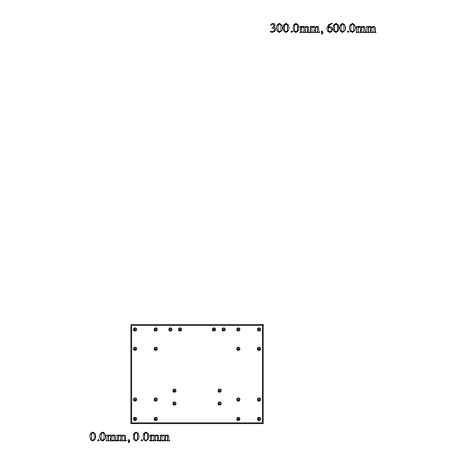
<?xml version="1.0" encoding="UTF-8"?>
<svg xmlns="http://www.w3.org/2000/svg" width="466" height="466" viewBox="0 0 466 466"><rect width="100%" height="100%" fill="white"/><g stroke="black" fill="none" stroke-linecap="round" stroke-linejoin="round"><path stroke-width="0.7" d="M91.266 434.149L91.272 438.966L92.81 440.591L94.103 439.56L94.243 434.096L92.757 432.366L91.266 434.149M101.099 434.149L101.105 438.966L102.642 440.591L103.935 439.56L104.075 434.096L102.59 432.366L101.099 434.149M134.604 434.149L134.61 438.966L136.148 440.591L137.441 439.56L137.581 434.096L136.095 432.366L134.604 434.149M144.437 434.149L144.443 438.966L145.98 440.591L147.273 439.56L147.413 434.096L145.928 432.366L144.437 434.149M278.051 25.578L278.056 30.401L279.594 32.026L280.887 30.995L281.027 25.525L279.542 23.801L278.051 25.578M284.604 25.578L284.61 30.401L286.147 32.026L287.44 30.995L287.58 25.525L286.095 23.801L284.604 25.578M294.436 25.578L294.442 30.401L295.98 32.026L297.273 30.995L297.413 25.525L295.927 23.801L294.436 25.578M334.501 25.578L334.506 30.401L336.044 32.026L337.337 30.995L337.477 25.525L335.992 23.801L334.501 25.578M341.054 25.578L341.06 30.401L342.597 32.026L343.891 30.995L344.03 25.525L342.545 23.801L341.054 25.578M350.886 25.578L350.898 30.401L352.43 32.026L353.723 30.995L353.863 25.525L352.383 23.801L350.886 25.578M110.733 439.298L110.564 440.37C107.529 441.133 114.986 441.127 111.956 440.376L111.776 436.31L113.186 435.524L114.112 436.048L114.071 440.428C111.153 441.081 118.393 441.075 115.498 440.452L115.096 435.675L113.721 434.836L111.654 435.949L111.316 435.285L110.267 434.836L108.223 435.856C109.289 433.695 104.739 435.937 107.069 435.827L106.935 440.498C104.192 441.052 111.374 441.04 108.444 440.475L108.275 436.298L108.939 435.739L109.708 435.524L110.605 436.153L110.733 439.298M120.933 439.298L120.764 440.37C117.729 441.133 125.185 441.127 122.156 440.376L121.976 436.31L123.379 435.524L124.311 436.048L124.271 440.428C121.352 441.081 128.587 441.075 125.698 440.452L125.296 435.675L123.921 434.836L121.853 435.949L121.515 435.285L120.461 434.836L118.422 435.856C119.488 433.695 114.939 435.937 117.263 435.827L117.135 440.498C114.391 441.052 121.574 441.04 118.644 440.475L118.475 436.298L119.139 435.739L119.908 435.524L120.805 436.153L120.933 439.298M154.071 439.298L153.908 440.37C150.868 441.133 158.329 441.127 155.3 440.376L155.114 436.31L156.524 435.524L157.456 436.048L157.409 440.428C154.491 441.081 161.731 441.075 158.836 440.452L158.44 435.675L157.059 434.836L154.992 435.949L154.654 435.285L153.605 434.836L151.561 435.856C152.627 433.695 148.077 435.937 150.407 435.827L150.279 440.498C147.536 441.052 154.718 441.04 151.782 440.475L151.613 436.298L152.283 435.739L153.046 435.524L153.943 436.153L154.071 439.298M164.271 439.298L164.102 440.37C161.067 441.133 168.523 441.127 165.494 440.376L165.314 436.31L166.723 435.524L167.649 436.048L167.609 440.428C164.69 441.081 171.931 441.075 169.036 440.452L168.64 435.675L167.259 434.836L165.191 435.949L164.853 435.285L163.805 434.836L161.76 435.856C162.826 433.671 158.283 435.937 160.607 435.827L160.473 440.498C157.729 441.052 164.912 441.04 161.982 440.475L161.813 436.298L162.477 435.739L163.246 435.524L164.143 436.153L164.271 439.298M304.071 30.733L303.908 31.805C300.867 32.568 308.329 32.562 305.3 31.81L305.113 27.744L306.523 26.958L307.455 27.482L307.409 31.857C304.49 32.509 311.731 32.504 308.836 31.88L308.44 27.11L307.065 26.271L304.997 27.378L304.653 26.719L303.605 26.271L301.56 27.29C302.626 25.106 298.089 27.366 300.407 27.255L300.279 31.927C297.535 32.486 304.717 32.469 301.782 31.904L301.613 27.733L302.283 27.168L303.046 26.958L303.943 27.581L304.071 30.733M314.27 30.733L314.101 31.805C311.067 32.568 318.523 32.562 315.494 31.81L315.313 27.744L316.723 26.958L317.649 27.482L317.608 31.857C314.69 32.509 321.93 32.504 319.035 31.88L318.639 27.11L317.259 26.271L315.191 27.378L314.853 26.719L313.804 26.271L311.76 27.29C312.826 25.106 308.282 27.366 310.606 27.255L310.473 31.927C307.729 32.486 314.911 32.469 311.981 31.904L311.812 27.733L312.476 27.168L313.245 26.958L314.142 27.581L314.27 30.733M360.521 30.733L360.358 31.805C357.317 32.568 364.779 32.562 361.75 31.81L361.569 27.744L362.973 26.958L363.905 27.482L363.864 31.857C360.946 32.509 368.181 32.504 365.292 31.88L364.89 27.11L363.515 26.271L361.447 27.378L361.103 26.719L360.055 26.271L358.016 27.29C359.076 25.106 354.539 27.366 356.857 27.255L356.729 31.927C353.985 32.486 361.167 32.469 358.238 31.904L358.063 27.733L358.733 27.168L359.502 26.958L360.399 27.581L360.521 30.733M370.72 30.733L370.557 31.805C367.517 32.568 374.979 32.562 371.95 31.81L371.763 27.744L373.173 26.958L374.105 27.482L374.058 31.857C371.14 32.509 378.38 32.504 375.485 31.88L375.089 27.11L373.709 26.271L371.641 27.378L371.303 26.719L370.254 26.271L368.21 27.29C369.276 25.106 364.738 27.366 367.057 27.255L366.928 31.927C364.185 32.486 371.367 32.469 368.431 31.904L368.262 27.733L368.932 27.168L369.695 26.958L370.592 27.581L370.72 30.733M95.722 436.432L95.32 438.832L92.728 440.952L90.654 439.805L89.787 436.485L90.369 433.642L92.786 432.023L95.076 433.566L95.722 436.432M105.555 436.432L105.159 438.832L102.561 440.952L100.487 439.805L99.619 436.485L100.202 433.642L102.619 432.023L104.908 433.566L105.555 436.432M139.06 436.432L138.664 438.832L136.072 440.952L133.998 439.805L133.125 436.485L133.707 433.642L136.13 432.023L138.414 433.566L139.06 436.432M148.893 436.432L148.497 438.832L145.905 440.952L143.831 439.805L142.957 436.485L143.54 433.642L145.963 432.023L148.246 433.566L148.893 436.432M282.507 27.867L282.105 30.267L279.513 32.387L277.439 31.239L276.571 27.913L277.154 25.071L279.571 23.451L281.86 24.995L282.507 27.867M289.06 27.867L288.664 30.267L286.072 32.387L283.998 31.239L283.124 27.913L283.707 25.071L286.13 23.451L288.413 24.995L289.06 27.867M298.892 27.867L298.496 30.267L295.904 32.387L293.83 31.239L292.957 27.913L293.539 25.071L295.962 23.451L298.246 24.995L298.892 27.867M338.957 27.867L338.561 30.267L335.969 32.387L333.895 31.239L333.021 27.913L333.604 25.071L336.027 23.451L338.31 24.995L338.957 27.867M345.51 27.867L345.114 30.267L342.522 32.387L340.448 31.239L339.574 27.913L340.157 25.071L342.58 23.451L344.863 24.995L345.51 27.867M355.342 27.867L354.946 30.267L352.354 32.387L350.281 31.239L349.413 27.913L349.995 25.071L352.413 23.451L354.696 24.995L355.342 27.867M328.198 27.82L328.454 31.012L329.858 32.014L330.965 31.362L331.314 29.841L331.041 28.333L329.52 27.232L328.198 27.82M270.577 31.304L270.787 32.125L271.888 32.358L274.614 31.432L275.569 29.288L274.876 27.581L273.886 26.97L275.103 25.17L274.567 23.929L273.053 23.387L271.445 23.97L270.49 25.525L272.563 24.185L273.624 24.547L274.084 25.613L273.495 26.877L271.899 27.896L274.247 28.752L274.596 29.958L274.165 31.274L272.831 31.88L270.577 31.304M129.158 441.022L128.197 442.7L129.204 441.902L129.67 440.696L129.35 439.817L128.016 439.741L128.057 440.749L129.158 441.022M322.495 32.457L321.534 34.135L322.542 33.331L323.008 32.131L322.688 31.245L321.359 31.175L321.394 32.183L322.495 32.457M332.485 29.352L331.734 31.461L329.777 32.404L327.726 31.344L326.8 28.537L328.594 24.657C337.209 21.838 328.128 23.83 328.367 27.197L330.085 26.638L331.792 27.337L332.485 29.352M99.089 440.253L98.361 440.982L97.633 440.253L98.361 439.531L99.089 440.253M292.427 31.688L291.704 32.416L290.976 31.688L291.704 30.966L292.427 31.688M142.427 440.253L141.705 440.982L140.977 440.253L141.705 439.531L142.427 440.253M348.877 31.688L348.154 32.416L347.426 31.688L348.154 30.966L348.877 31.688M263.173 324.645L130.905 324.645L130.905 423.681L263.173 423.681L263.173 324.645M262.37 325.449L131.709 325.449L131.709 422.878L262.37 422.878L262.37 325.449M154.904 400.917A1.614 1.614 0 0 0 157.327 399.519A1.614 1.614 0 0 0 154.904 398.121A1.614 1.614 0 0 0 154.904 400.917M134.26 400.917A1.614 1.614 0 0 0 136.678 399.519A1.614 1.614 0 0 0 134.26 398.121A1.614 1.614 0 0 0 134.26 400.917M154.904 420.274A1.614 1.614 0 0 0 157.327 418.876A1.614 1.614 0 0 0 154.904 417.478A1.614 1.614 0 0 0 154.904 420.274M134.26 420.274A1.614 1.614 0 0 0 136.678 418.876A1.614 1.614 0 0 0 134.26 417.478A1.614 1.614 0 0 0 134.26 420.274M155.312 400.212A0.798 0.798 0 0 0 156.512 399.519A0.798 0.798 0 0 0 155.312 398.826A0.798 0.798 0 0 0 155.312 400.212M134.668 400.212A0.798 0.798 0 0 0 135.862 399.519A0.798 0.798 0 0 0 134.668 398.826A0.798 0.798 0 0 0 134.668 400.212M155.312 419.569A0.798 0.798 0 0 0 156.512 418.876A0.798 0.798 0 0 0 155.312 418.183A0.798 0.798 0 0 0 155.312 419.569M134.499 419.441A0.798 0.798 0 0 0 135.839 419.085A0.798 0.798 0 0 0 134.86 418.107A0.798 0.798 0 0 0 134.499 419.441M133.923 330.592A1.614 1.614 0 0 0 136.625 329.864A1.614 1.614 0 0 0 134.651 327.889A1.614 1.614 0 0 0 133.923 330.592M154.572 349.949A1.614 1.614 0 0 0 157.269 349.22A1.614 1.614 0 0 0 155.295 347.246A1.614 1.614 0 0 0 154.572 349.949M133.923 349.949A1.614 1.614 0 0 0 136.625 349.22A1.614 1.614 0 0 0 134.651 347.246A1.614 1.614 0 0 0 133.923 349.949M154.572 330.592A1.614 1.614 0 0 0 157.269 329.864A1.614 1.614 0 0 0 155.295 327.889A1.614 1.614 0 0 0 154.572 330.592M237.561 400.917A1.614 1.614 0 0 0 239.978 399.519A1.614 1.614 0 0 0 237.561 398.121A1.614 1.614 0 0 0 237.561 400.917M258.205 420.274A1.614 1.614 0 0 0 260.628 418.876A1.614 1.614 0 0 0 258.205 417.478A1.614 1.614 0 0 0 258.205 420.274M237.223 420.017A1.614 1.614 0 0 0 239.926 419.295A1.614 1.614 0 0 0 237.945 417.32A1.614 1.614 0 0 0 237.223 420.017M258.205 400.917A1.614 1.614 0 0 0 260.628 399.519A1.614 1.614 0 0 0 258.205 398.121A1.614 1.614 0 0 0 258.205 400.917M237.969 400.212A0.798 0.798 0 0 0 239.163 399.519A0.798 0.798 0 0 0 237.969 398.826A0.798 0.798 0 0 0 237.969 400.212M258.613 419.569A0.798 0.798 0 0 0 259.812 418.876A0.798 0.798 0 0 0 258.613 418.183A0.798 0.798 0 0 0 258.613 419.569M237.969 419.569A0.798 0.798 0 0 0 239.163 418.876A0.798 0.798 0 0 0 237.969 418.183A0.798 0.798 0 0 0 237.969 419.569M258.613 400.212A0.798 0.798 0 0 0 259.812 399.519A0.798 0.798 0 0 0 258.613 398.826A0.798 0.798 0 0 0 258.613 400.212M237.223 330.592A1.614 1.614 0 0 0 239.926 329.864A1.614 1.614 0 0 0 237.945 327.889A1.614 1.614 0 0 0 237.223 330.592M258.205 330.848A1.614 1.614 0 0 0 260.628 329.45A1.614 1.614 0 0 0 258.205 328.052A1.614 1.614 0 0 0 258.205 330.848M237.223 349.949A1.614 1.614 0 0 0 239.926 349.22A1.614 1.614 0 0 0 237.945 347.246A1.614 1.614 0 0 0 237.223 349.949M257.873 349.949A1.614 1.614 0 0 0 260.57 349.22A1.614 1.614 0 0 0 258.595 347.246A1.614 1.614 0 0 0 257.873 349.949M237.8 330.015A0.798 0.798 0 0 0 239.14 329.654A0.798 0.798 0 0 0 238.161 328.676A0.798 0.798 0 0 0 237.8 330.015M258.613 330.144A0.798 0.798 0 0 0 259.812 329.45A0.798 0.798 0 0 0 258.613 328.757A0.798 0.798 0 0 0 258.613 330.144M237.8 349.372A0.798 0.798 0 0 0 239.14 349.011A0.798 0.798 0 0 0 238.161 348.032A0.798 0.798 0 0 0 237.8 349.372M258.449 349.372A0.798 0.798 0 0 0 259.783 349.011A0.798 0.798 0 0 0 258.805 348.032A0.798 0.798 0 0 0 258.449 349.372M134.499 349.372A0.798 0.798 0 0 0 135.839 349.011A0.798 0.798 0 0 0 134.86 348.032A0.798 0.798 0 0 0 134.499 349.372M155.149 349.372A0.798 0.798 0 0 0 156.483 349.011A0.798 0.798 0 0 0 155.504 348.032A0.798 0.798 0 0 0 155.149 349.372M155.149 330.015A0.798 0.798 0 0 0 156.483 329.654A0.798 0.798 0 0 0 155.504 328.676A0.798 0.798 0 0 0 155.149 330.015M134.499 330.015A0.798 0.798 0 0 0 135.839 329.654A0.798 0.798 0 0 0 134.86 328.676A0.798 0.798 0 0 0 134.499 330.015M173.469 391.889A1.614 1.614 0 0 0 176.055 390.834A1.614 1.614 0 0 0 173.847 389.122A1.614 1.614 0 0 0 173.469 391.889M173.964 391.248A0.798 0.798 0 0 0 175.251 390.724A0.798 0.798 0 0 0 174.156 389.873A0.798 0.798 0 0 0 173.964 391.248M218.647 391.9A1.614 1.614 0 0 0 221.222 390.817A1.614 1.614 0 0 0 218.997 389.127A1.614 1.614 0 0 0 218.647 391.9M219.142 391.254A0.798 0.798 0 0 0 220.418 390.718A0.798 0.798 0 0 0 219.311 389.879A0.798 0.798 0 0 0 219.142 391.254M218.659 404.814A1.614 1.614 0 0 0 221.222 403.707A1.614 1.614 0 0 0 218.985 402.042A1.614 1.614 0 0 0 218.659 404.814M219.142 404.162A0.798 0.798 0 0 0 220.418 403.614A0.798 0.798 0 0 0 219.305 402.787A0.798 0.798 0 0 0 219.142 404.162M173.387 404.727A1.614 1.614 0 0 0 176.037 403.847A1.614 1.614 0 0 0 173.946 401.989A1.614 1.614 0 0 0 173.387 404.727M173.923 404.121A0.798 0.798 0 0 0 175.239 403.684A0.798 0.798 0 0 0 174.202 402.764A0.798 0.798 0 0 0 173.923 404.121M222.719 330.761A1.614 1.614 0 0 0 225.259 329.602A1.614 1.614 0 0 0 222.981 327.982A1.614 1.614 0 0 0 222.719 330.761M212.968 330.709A1.614 1.614 0 0 0 215.572 329.689A1.614 1.614 0 0 0 213.387 327.947A1.614 1.614 0 0 0 212.968 330.709M179.031 330.656A1.614 1.614 0 0 0 181.682 329.777A1.614 1.614 0 0 0 179.596 327.918A1.614 1.614 0 0 0 179.031 330.656M169.467 330.743A1.614 1.614 0 0 0 172.024 329.631A1.614 1.614 0 0 0 169.781 327.971A1.614 1.614 0 0 0 169.467 330.743M223.191 330.103A0.798 0.798 0 0 0 224.449 329.526A0.798 0.798 0 0 0 223.325 328.722A0.798 0.798 0 0 0 223.191 330.103M213.475 330.074A0.798 0.798 0 0 0 214.768 329.567A0.798 0.798 0 0 0 213.684 328.705A0.798 0.798 0 0 0 213.475 330.074M179.573 330.045A0.798 0.798 0 0 0 180.884 329.613A0.798 0.798 0 0 0 179.853 328.687A0.798 0.798 0 0 0 179.573 330.045M169.95 330.091A0.798 0.798 0 0 0 171.22 329.538A0.798 0.798 0 0 0 170.102 328.716A0.798 0.798 0 0 0 169.95 330.091"/></g></svg>
